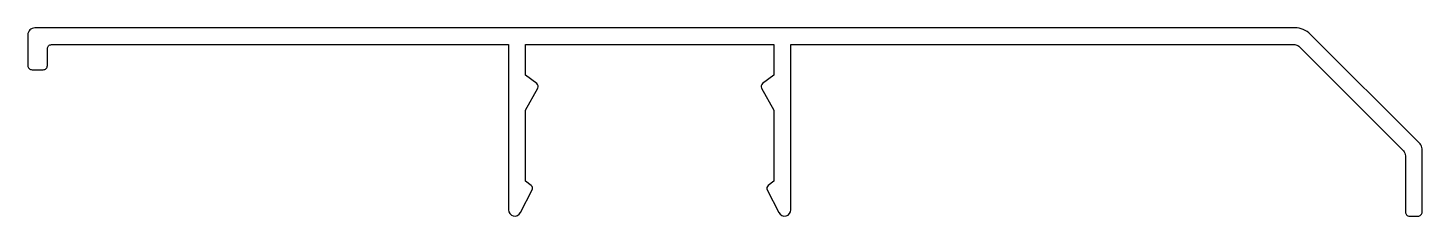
# Model space of a CAD drawing. Extents: x 618 to 718, y 306 to 320.
import ezdxf

# ---------------------------------------------------------------- set-up
doc = ezdxf.new("R2010")
doc.units = 0
doc.layers.get('0').update_dxf_attribs({"linetype": 'CONTINUOUS'})

msp = doc.modelspace()

# ---------------------------------------------------------------- linework, layer by layer
msp.add_lwpolyline([(617.51, 316.82, 0.414214), (617.81, 316.52), (618.61, 316.52, 0.414214), (618.91, 316.82), (618.91, 318.02, -0.414214), (619.21, 318.32), (651.98, 318.32), (651.98, 306.48, 0.787315), (652.84, 306.27), (653.68, 307.9, 0.365327), (653.61, 308.22), (653.21, 308.52), (653.21, 313.62), (654.08, 315.2, 0.373635), (654.01, 315.52), (653.21, 316.12), (653.21, 318.32), (671.01, 318.32), (671.01, 316.12), (670.21, 315.52, 0.373635), (670.14, 315.2), (671.01, 313.62), (671.01, 308.52), (670.61, 308.22, 0.365327), (670.54, 307.9), (671.38, 306.27, 0.787315), (672.24, 306.48), (672.24, 306.48), (672.24, 318.32), (708.38, 318.32, -0.198912), (708.67, 318.2), (716.17, 310.7, -0.198912), (716.31, 310.35), (716.31, 306.32, 0.414214), (716.61, 306.02), (717.21, 306.02, 0.414214), (717.51, 306.32), (717.51, 310.85, 0.198912), (717.37, 311.2), (709.51, 319.05, 0.198912), (708.38, 319.52), (618.01, 319.52, 0.41422), (617.51, 319.02)], format="xyb", close=True)

doc.saveas('drawing.dxf')
